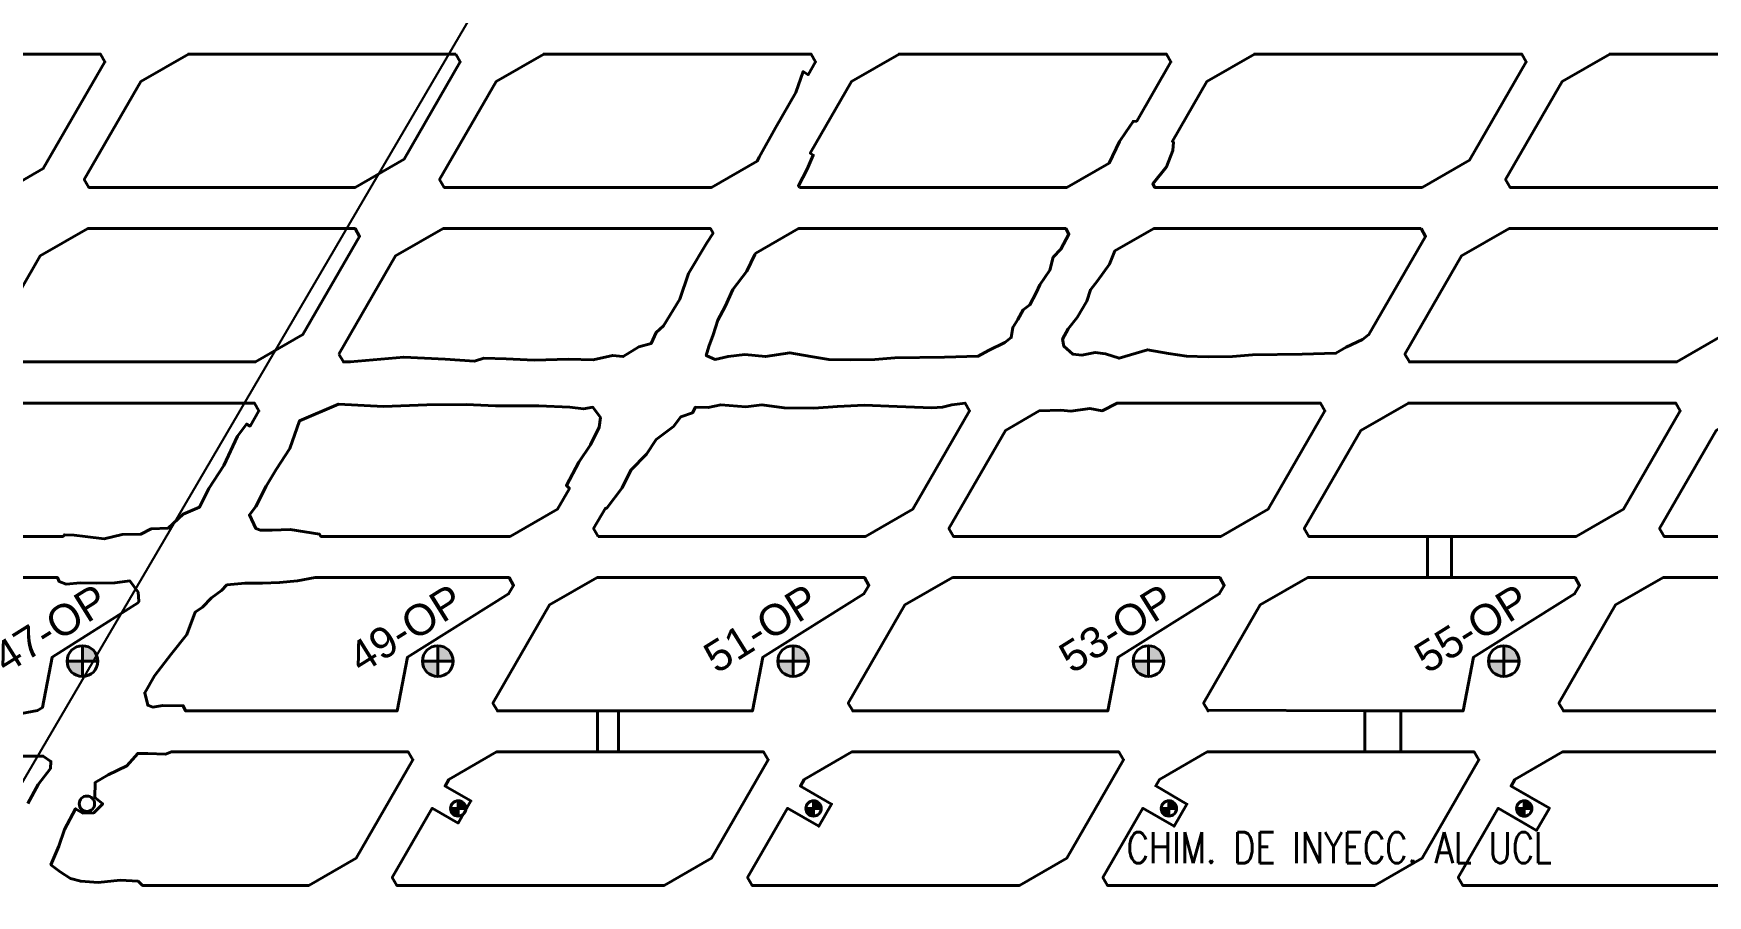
# Model space of a CAD drawing. Header units: millimetres. Extents: x -28 to 1943, y -5245 to 2752.
# Drawn here: x 1528 to 1691.2, y 85.8 to 169.7 of the extents above; entities that cross this region are included whole.
import ezdxf

# ---------------------------------------------------------------- set-up
doc = ezdxf.new("R2010")
doc.units = ezdxf.units.MM
doc.linetypes.add('DASHEDX2', pattern=[1.5, 1, -0.5])
doc.layers.add('167', color=10, linetype='Continuous')
doc.styles.add('1-1500', font='romans.shx', dxfattribs={"width": 0.8, "height": 3.75})
doc.styles.add('DG-T1-473 TO 560$0$Standard', font='arial.ttf')

msp = doc.modelspace()

# ---------------------------------------------------------------- hatches: boundary and pattern name
at = {"lineweight": 40}
h = msp.add_hatch(color=256, dxfattribs=at)
h.paths.add_polyline_path([(1534.314, 108.601, 0.4142136), (1532.814, 110.101), (1532.814, 108.601)])
h.paths.add_polyline_path([(1532.814, 108.601), (1531.314, 108.601, 0.4142136), (1532.814, 107.101)])
h = msp.add_hatch(color=256, dxfattribs=at)
h.paths.add_polyline_path([(1534.314, 108.601, 0.4142136), (1532.814, 110.101), (1532.814, 108.601)])
h.paths.add_polyline_path([(1532.814, 108.601), (1531.314, 108.601, 0.4142136), (1532.814, 107.101)])
h = msp.add_hatch(color=256, dxfattribs=at)
h.paths.add_polyline_path([(1534.314, 108.601, 0.4142136), (1532.814, 110.101), (1532.814, 108.601)])
h.paths.add_polyline_path([(1532.814, 108.601), (1531.314, 108.601, 0.4142136), (1532.814, 107.101)])
h = msp.add_hatch(color=256, dxfattribs=at)
h.paths.add_polyline_path([(1568.955, 108.601, 0.4142136), (1567.455, 110.101), (1567.455, 108.601)])
h.paths.add_polyline_path([(1567.455, 108.601), (1565.955, 108.601, 0.4142136), (1567.455, 107.101)])
h = msp.add_hatch(color=256, dxfattribs=at)
h.paths.add_polyline_path([(1568.955, 108.601, 0.4142136), (1567.455, 110.101), (1567.455, 108.601)])
h.paths.add_polyline_path([(1567.455, 108.601), (1565.955, 108.601, 0.4142136), (1567.455, 107.101)])
h = msp.add_hatch(color=256, dxfattribs=at)
h.paths.add_polyline_path([(1568.955, 108.601, 0.4142136), (1567.455, 110.101), (1567.455, 108.601)])
h.paths.add_polyline_path([(1567.455, 108.601), (1565.955, 108.601, 0.4142136), (1567.455, 107.101)])
h = msp.add_hatch(color=256, dxfattribs=at)
h.paths.add_polyline_path([(1603.596, 108.601, 0.4142136), (1602.096, 110.101), (1602.096, 108.601)])
h.paths.add_polyline_path([(1602.096, 108.601), (1600.596, 108.601, 0.4142136), (1602.096, 107.101)])
h = msp.add_hatch(color=256, dxfattribs=at)
h.paths.add_polyline_path([(1603.596, 108.601, 0.4142136), (1602.096, 110.101), (1602.096, 108.601)])
h.paths.add_polyline_path([(1602.096, 108.601), (1600.596, 108.601, 0.4142136), (1602.096, 107.101)])
h = msp.add_hatch(color=256, dxfattribs=at)
h.paths.add_polyline_path([(1603.596, 108.601, 0.4142136), (1602.096, 110.101), (1602.096, 108.601)])
h.paths.add_polyline_path([(1602.096, 108.601), (1600.596, 108.601, 0.4142136), (1602.096, 107.101)])
h = msp.add_hatch(color=256, dxfattribs=at)
h.paths.add_polyline_path([(1638.237, 108.601, 0.4142136), (1636.737, 110.101), (1636.737, 108.601)])
h.paths.add_polyline_path([(1636.737, 108.601), (1635.237, 108.601, 0.4142136), (1636.737, 107.101)])
h = msp.add_hatch(color=256, dxfattribs=at)
h.paths.add_polyline_path([(1638.237, 108.601, 0.4142136), (1636.737, 110.101), (1636.737, 108.601)])
h.paths.add_polyline_path([(1636.737, 108.601), (1635.237, 108.601, 0.4142136), (1636.737, 107.101)])
h = msp.add_hatch(color=256, dxfattribs=at)
h.paths.add_polyline_path([(1638.237, 108.601, 0.4142136), (1636.737, 110.101), (1636.737, 108.601)])
h.paths.add_polyline_path([(1636.737, 108.601), (1635.237, 108.601, 0.4142136), (1636.737, 107.101)])
h = msp.add_hatch(color=256, dxfattribs=at)
h.paths.add_polyline_path([(1672.878, 108.601, 0.4142136), (1671.378, 110.101), (1671.378, 108.601)])
h.paths.add_polyline_path([(1671.378, 108.601), (1669.878, 108.601, 0.4142136), (1671.378, 107.101)])
h = msp.add_hatch(color=256, dxfattribs=at)
h.paths.add_polyline_path([(1672.878, 108.601, 0.4142136), (1671.378, 110.101), (1671.378, 108.601)])
h.paths.add_polyline_path([(1671.378, 108.601), (1669.878, 108.601, 0.4142136), (1671.378, 107.101)])
h = msp.add_hatch(color=256, dxfattribs=at)
h.paths.add_polyline_path([(1672.878, 108.601, 0.4142136), (1671.378, 110.101), (1671.378, 108.601)])
h.paths.add_polyline_path([(1671.378, 108.601), (1669.878, 108.601, 0.4142136), (1671.378, 107.101)])
h = msp.add_hatch(color=256, dxfattribs=at)
h.paths.add_polyline_path([(1570.195, 94.248, 0.4142136), (1569.445, 94.998), (1569.445, 94.248)])
h.paths.add_polyline_path([(1568.695, 94.248, 0.4142136), (1569.445, 93.498), (1569.445, 94.248)])
h = msp.add_hatch(color=256, dxfattribs=at)
h.paths.add_polyline_path([(1570.195, 94.248, 0.4142136), (1569.445, 94.998), (1569.445, 94.248)])
h.paths.add_polyline_path([(1568.695, 94.248, 0.4142136), (1569.445, 93.498), (1569.445, 94.248)])
h = msp.add_hatch(color=256, dxfattribs=at)
h.paths.add_polyline_path([(1570.195, 94.248, 0.4142136), (1569.445, 94.998), (1569.445, 94.248)])
h.paths.add_polyline_path([(1568.695, 94.248, 0.4142136), (1569.445, 93.498), (1569.445, 94.248)])
h = msp.add_hatch(color=3, dxfattribs=at)
h.paths.add_polyline_path([(1604.836, 94.248, 0.4142136), (1604.086, 94.998), (1604.086, 94.248)])
h.paths.add_polyline_path([(1603.336, 94.248, 0.4142136), (1604.086, 93.498), (1604.086, 94.248)])
h = msp.add_hatch(color=3, dxfattribs=at)
h.paths.add_polyline_path([(1604.836, 94.248, 0.4142136), (1604.086, 94.998), (1604.086, 94.248)])
h.paths.add_polyline_path([(1603.336, 94.248, 0.4142136), (1604.086, 93.498), (1604.086, 94.248)])
h = msp.add_hatch(color=3, dxfattribs=at)
h.paths.add_polyline_path([(1639.477, 94.248, 0.4142136), (1638.727, 94.998), (1638.727, 94.248)])
h.paths.add_polyline_path([(1637.977, 94.248, 0.4142136), (1638.727, 93.498), (1638.727, 94.248)])
h = msp.add_hatch(color=3, dxfattribs=at)
h.paths.add_polyline_path([(1639.477, 94.248, 0.4142136), (1638.727, 94.998), (1638.727, 94.248)])
h.paths.add_polyline_path([(1637.977, 94.248, 0.4142136), (1638.727, 93.498), (1638.727, 94.248)])
h = msp.add_hatch(color=256, dxfattribs=at)
h.paths.add_polyline_path([(1674.118, 94.248, 0.4142136), (1673.368, 94.998), (1673.368, 94.248)])
h.paths.add_polyline_path([(1672.618, 94.248, 0.4142136), (1673.368, 93.498), (1673.368, 94.248)])
h = msp.add_hatch(color=256, dxfattribs=at)
h.paths.add_polyline_path([(1674.118, 94.248, 0.4142136), (1673.368, 94.998), (1673.368, 94.248)])
h.paths.add_polyline_path([(1672.618, 94.248, 0.4142136), (1673.368, 93.498), (1673.368, 94.248)])
h = msp.add_hatch(color=256, dxfattribs=at)
h.paths.add_polyline_path([(1674.118, 94.248, 0.4142136), (1673.368, 94.998), (1673.368, 94.248)])
h.paths.add_polyline_path([(1672.618, 94.248, 0.4142136), (1673.368, 93.498), (1673.368, 94.248)])
h = msp.add_hatch(color=256, dxfattribs=at)
h.paths.add_polyline_path([(1674.118, 94.248, 0.4142136), (1673.368, 94.998), (1673.368, 94.248)])
h.paths.add_polyline_path([(1672.618, 94.248, 0.4142136), (1673.368, 93.498), (1673.368, 94.248)])
h = msp.add_hatch(color=256, dxfattribs=at)
h.paths.add_polyline_path([(1674.118, 94.248, 0.4142136), (1673.368, 94.998), (1673.368, 94.248)])
h.paths.add_polyline_path([(1672.618, 94.248, 0.4142136), (1673.368, 93.498), (1673.368, 94.248)])
h = msp.add_hatch(color=256, dxfattribs=at)
h.paths.add_polyline_path([(1674.118, 94.248, 0.4142136), (1673.368, 94.998), (1673.368, 94.248)])
h.paths.add_polyline_path([(1672.618, 94.248, 0.4142136), (1673.368, 93.498), (1673.368, 94.248)])

# ---------------------------------------------------------------- linework, layer by layer
at = {"color": 7, "lineweight": 40}
for p, q in [((1662.073, 133.748), (1688.133, 133.748)), ((1662.073, 133.748), (1688.133, 133.748)), ((1688.573, 132.985), (1688.094, 132.154)), ((1688.573, 132.985), (1688.094, 132.154)), ((1688.573, 132.985), (1688.094, 132.154)), ((1688.573, 132.985), (1688.094, 132.154)), ((1688.133, 133.748), (1688.573, 132.985)), ((1688.133, 133.748), (1688.573, 132.985)), ((1688.133, 133.748), (1688.573, 132.985)), ((1688.133, 133.748), (1688.573, 132.985)), ((1663.924, 116.748), (1663.924, 120.748)), ((1663.924, 116.748), (1663.924, 120.748)), ((1532.814, 107.101), (1532.814, 110.101)), ((1532.814, 107.101), (1532.814, 110.101)), ((1567.455, 107.101), (1567.455, 110.101)), ((1567.455, 107.101), (1567.455, 110.101)), ((1602.096, 107.101), (1602.096, 110.101)), ((1602.096, 107.101), (1602.096, 110.101)), ((1636.737, 107.101), (1636.737, 110.101)), ((1636.737, 107.101), (1636.737, 110.101)), ((1671.378, 107.101), (1671.378, 110.101)), ((1671.378, 107.101), (1671.378, 110.101)), ((1531.314, 108.601), (1534.314, 108.601)), ((1531.314, 108.601), (1534.314, 108.601)), ((1565.955, 108.601), (1568.955, 108.601)), ((1565.955, 108.601), (1568.955, 108.601)), ((1600.596, 108.601), (1603.596, 108.601)), ((1600.596, 108.601), (1603.596, 108.601)), ((1635.237, 108.601), (1638.237, 108.601)), ((1635.237, 108.601), (1638.237, 108.601)), ((1669.878, 108.601), (1672.878, 108.601)), ((1669.878, 108.601), (1672.878, 108.601)), ((1583.024, 103.748), (1583.024, 99.748)), ((1583.024, 103.748), (1583.024, 99.748)), ((1657.813, 99.748), (1657.813, 103.748)), ((1657.813, 99.748), (1657.813, 103.748)), ((1661.339, 99.748), (1661.339, 103.748)), ((1661.339, 99.748), (1661.339, 103.748)), ((1569.445, 93.498), (1569.445, 94.998)), ((1569.445, 93.498), (1569.445, 94.998)), ((1569.445, 93.498), (1569.445, 94.998)), ((1569.445, 93.498), (1569.445, 94.998)), ((1673.368, 93.498), (1673.368, 94.998)), ((1673.368, 93.498), (1673.368, 94.998)), ((1673.368, 93.498), (1673.368, 94.998)), ((1673.368, 93.498), (1673.368, 94.998)), ((1568.695, 94.248), (1570.195, 94.248)), ((1568.695, 94.248), (1570.195, 94.248)), ((1568.695, 94.248), (1570.195, 94.248)), ((1568.695, 94.248), (1570.195, 94.248)), ((1672.618, 94.248), (1674.118, 94.248)), ((1672.618, 94.248), (1674.118, 94.248)), ((1672.618, 94.248), (1674.118, 94.248)), ((1672.618, 94.248), (1674.118, 94.248))]:
    msp.add_line(p, q, dxfattribs=at)
at = {"color": 3, "linetype": 'Continuous', "lineweight": 40}
for p, q in [((1663.924, 120.748), (1666.27, 120.748)), ((1663.924, 120.748), (1666.27, 120.748)), ((1663.924, 116.748), (1666.27, 116.748)), ((1663.924, 116.748), (1666.27, 116.748)), ((1583.024, 103.748), (1585.072, 103.748)), ((1583.024, 103.748), (1585.072, 103.748)), ((1657.813, 103.748), (1661.339, 103.748)), ((1657.813, 103.748), (1661.339, 103.748)), ((1583.024, 99.748), (1585.072, 99.748)), ((1583.024, 99.748), (1585.072, 99.748)), ((1657.813, 99.748), (1661.339, 99.748)), ((1657.813, 99.748), (1661.339, 99.748)), ((1674.859, 94.831), (1672.088, 96.431)), ((1674.859, 94.831), (1672.088, 96.431)), ((1673.609, 92.666), (1670.838, 94.266)), ((1673.609, 92.666), (1670.838, 94.266))]:
    msp.add_line(p, q, dxfattribs=at)
at = {"color": 3, "lineweight": 40}
for p, q in [((1604.086, 93.498), (1604.086, 94.998)), ((1604.086, 93.498), (1604.086, 94.998)), ((1638.727, 93.498), (1638.727, 94.998)), ((1638.727, 93.498), (1638.727, 94.998)), ((1603.336, 94.248), (1604.836, 94.248)), ((1603.336, 94.248), (1604.836, 94.248)), ((1637.977, 94.248), (1639.477, 94.248)), ((1637.977, 94.248), (1639.477, 94.248))]:
    msp.add_line(p, q, dxfattribs=at)
at = {"color": 252, "linetype": 'DASHEDX2', "lineweight": 15, "ltscale": 2}
msp.add_lwpolyline([(1733.274, 305.715, -0.0000028), (1749.742, 297.605), (1750.366, 298.769), (1751.6, 298.108), (1750.998, 296.986, -0.0000018), (1761.824, 291.654, -0.1479161), (1769.017, 284.934), (1770.182, 285.547), (1770.834, 284.309), (1769.669, 283.695, -0.2291375), (1769.563, 268.892, -0.0000007), (1767.884, 265.483), (1769.055, 264.906), (1768.437, 263.65), (1767.266, 264.227, -0.0000021), (1761.619, 252.762)], format="xyb", dxfattribs=at)
at = {"lineweight": 40}
for points in [[(1525.811, 154.748), (1528.994, 156.586), (1534.998, 166.985), (1534.558, 167.748), (1525.012, 167.748)], [(1525.811, 154.748), (1528.994, 156.586), (1534.998, 166.985), (1534.558, 167.748), (1525.012, 167.748)], [(1568.074, 154.748), (1594.134, 154.748), (1598.577, 157.313), (1598.784, 157.692), (1600.374, 160.561), (1602.357, 163.99), (1603.057, 166.038), (1603.551, 165.722), (1604.28, 166.985), (1603.84, 167.748), (1603.84, 167.748), (1577.78, 167.748), (1573.158, 165.08), (1567.634, 155.511), (1568.074, 154.748), (1568.074, 154.748)], [(1568.074, 154.748), (1594.134, 154.748), (1598.577, 157.313), (1598.784, 157.692), (1600.374, 160.561), (1602.357, 163.99), (1603.057, 166.038), (1603.551, 165.722), (1604.28, 166.985), (1603.84, 167.748), (1603.84, 167.748), (1577.78, 167.748), (1573.158, 165.08), (1567.634, 155.511), (1568.074, 154.748), (1568.074, 154.748)], [(1602.715, 154.748), (1602.715, 154.748), (1602.715, 154.748), (1602.614, 154.923), (1603.462, 156.541), (1604.06, 157.908), (1603.759, 158.082), (1607.799, 165.08), (1612.421, 167.748), (1612.421, 167.748), (1638.481, 167.748), (1638.921, 166.985), (1635.586, 161.208), (1635.233, 161.191), (1634.519, 160.123), (1633.925, 159.213), (1632.9, 157.129), (1628.775, 154.748), (1602.715, 154.748)], [(1602.715, 154.748), (1602.715, 154.748), (1602.715, 154.748), (1602.614, 154.923), (1603.462, 156.541), (1604.06, 157.908), (1603.759, 158.082), (1607.799, 165.08), (1612.421, 167.748), (1612.421, 167.748), (1638.481, 167.748), (1638.921, 166.985), (1635.586, 161.208), (1635.233, 161.191), (1634.519, 160.123), (1633.925, 159.213), (1632.9, 157.129), (1628.775, 154.748), (1602.715, 154.748)], [(1663.416, 154.748), (1663.416, 154.748), (1668.038, 157.416), (1673.562, 166.985), (1673.122, 167.748), (1647.062, 167.748), (1642.44, 165.08), (1639.078, 159.256), (1639.171, 159.149), (1639.113, 158.356), (1638.478, 156.763), (1637.158, 155.091), (1637.356, 154.748), (1663.416, 154.748)], [(1663.416, 154.748), (1663.416, 154.748), (1668.038, 157.416), (1673.562, 166.985), (1673.122, 167.748), (1647.062, 167.748), (1642.44, 165.08), (1639.078, 159.256), (1639.171, 159.149), (1639.113, 158.356), (1638.478, 156.763), (1637.158, 155.091), (1637.356, 154.748), (1663.416, 154.748)], [(1523.178, 138.511), (1528.702, 148.08), (1533.324, 150.748), (1559.384, 150.748), (1559.824, 149.985), (1554.3, 140.416), (1549.678, 137.748), (1523.618, 137.748), (1523.178, 138.511)], [(1523.178, 138.511), (1528.702, 148.08), (1533.324, 150.748), (1559.384, 150.748), (1559.824, 149.985), (1554.3, 140.416), (1549.678, 137.748), (1523.618, 137.748), (1523.178, 138.511)], [(1602.606, 150.748), (1602.606, 150.748), (1598.447, 148.347), (1598.372, 148.224), (1597.571, 146.594), (1596.21, 144.799), (1595.482, 143.153), (1594.763, 141.827), (1594.308, 140.391), (1593.872, 139.242), (1593.63, 138.368), (1594.484, 137.99), (1595.759, 138.295), (1597.387, 138.461), (1599.396, 138.279), (1601.782, 138.638), (1603.832, 138.288), (1605.581, 138.003), (1607.699, 137.95), (1610.067, 137.998), (1611.997, 138.14), (1616.847, 138.21), (1620.139, 138.299), (1621.134, 138.879), (1622.729, 139.639), (1623.357, 140.123), (1623.503, 141.109), (1624.005, 141.892), (1624.53, 142.834), (1625.169, 143.311), (1625.8, 144.48), (1626.153, 145.248), (1627.111, 146.7), (1627.454, 147.954), (1628.186, 148.753), (1628.981, 150.203), (1628.666, 150.748), (1602.606, 150.748), (1602.606, 150.748)], [(1602.606, 150.748), (1602.606, 150.748), (1598.447, 148.347), (1598.372, 148.224), (1597.571, 146.594), (1596.21, 144.799), (1595.482, 143.153), (1594.763, 141.827), (1594.308, 140.391), (1593.872, 139.242), (1593.63, 138.368), (1594.484, 137.99), (1595.759, 138.295), (1597.387, 138.461), (1599.396, 138.279), (1601.782, 138.638), (1603.832, 138.288), (1605.581, 138.003), (1607.699, 137.95), (1610.067, 137.998), (1611.997, 138.14), (1616.847, 138.21), (1620.139, 138.299), (1621.134, 138.879), (1622.729, 139.639), (1623.357, 140.123), (1623.503, 141.109), (1624.005, 141.892), (1624.53, 142.834), (1625.169, 143.311), (1625.8, 144.48), (1626.153, 145.248), (1627.111, 146.7), (1627.454, 147.954), (1628.186, 148.753), (1628.981, 150.203), (1628.666, 150.748), (1602.606, 150.748), (1602.606, 150.748)], [(1663.307, 150.748), (1637.247, 150.748), (1633.469, 148.567), (1632.93, 147.264), (1631.763, 145.648), (1631.07, 144.782), (1630.714, 143.666), (1629.777, 142.087), (1628.919, 140.986), (1628.357, 139.962), (1628.485, 139.282), (1629.373, 138.507), (1630.235, 138.422), (1631.531, 138.68), (1632.535, 138.552), (1633.866, 138.11), (1636.648, 138.932), (1638.698, 138.581), (1640.447, 138.297), (1642.565, 138.244), (1644.933, 138.292), (1646.863, 138.434), (1651.713, 138.504), (1655.005, 138.593), (1656, 139.173), (1657.595, 139.932), (1658.223, 140.416), (1663.747, 149.985), (1663.307, 150.748)], [(1663.307, 150.748), (1637.247, 150.748), (1633.469, 148.567), (1632.93, 147.264), (1631.763, 145.648), (1631.07, 144.782), (1630.714, 143.666), (1629.777, 142.087), (1628.919, 140.986), (1628.357, 139.962), (1628.485, 139.282), (1629.373, 138.507), (1630.235, 138.422), (1631.531, 138.68), (1632.535, 138.552), (1633.866, 138.11), (1636.648, 138.932), (1638.698, 138.581), (1640.447, 138.297), (1642.565, 138.244), (1644.933, 138.292), (1646.863, 138.434), (1651.713, 138.504), (1655.005, 138.593), (1656, 139.173), (1657.595, 139.932), (1658.223, 140.416), (1663.747, 149.985), (1663.307, 150.748)], [(1671.888, 150.748), (1671.888, 150.748), (1667.266, 148.08), (1661.742, 138.511), (1662.182, 137.748), (1688.242, 137.748), (1692.864, 140.416), (1698.388, 149.985), (1697.948, 150.748), (1671.888, 150.748)], [(1671.888, 150.748), (1671.888, 150.748), (1667.266, 148.08), (1661.742, 138.511), (1662.182, 137.748), (1688.242, 137.748), (1692.864, 140.416), (1698.388, 149.985), (1697.948, 150.748), (1671.888, 150.748)], [(1513.803, 120.748), (1513.803, 120.748), (1513.363, 121.511), (1518.887, 131.08), (1523.509, 133.748), (1549.569, 133.748), (1550.009, 132.985), (1549.152, 131.5), (1548.812, 131.696), (1547.916, 130.523), (1546.595, 127.664), (1545.125, 125.434), (1544.217, 123.589), (1542.617, 122.91), (1541.167, 121.559), (1539.511, 121.489), (1538.492, 120.959), (1536.677, 120.933), (1534.918, 120.522), (1533.06, 120.759), (1532.004, 120.868), (1531.049, 120.913), (1530.929, 120.748), (1513.803, 120.748)], [(1513.803, 120.748), (1513.803, 120.748), (1513.363, 121.511), (1518.887, 131.08), (1523.509, 133.748), (1549.569, 133.748), (1550.009, 132.985), (1549.152, 131.5), (1548.812, 131.696), (1547.916, 130.523), (1546.595, 127.664), (1545.125, 125.434), (1544.217, 123.589), (1542.617, 122.91), (1541.167, 121.559), (1539.511, 121.489), (1538.492, 120.959), (1536.677, 120.933), (1534.918, 120.522), (1533.06, 120.759), (1532.004, 120.868), (1531.049, 120.913), (1530.929, 120.748), (1513.803, 120.748)], [(1583.085, 120.748), (1583.085, 120.748), (1582.645, 121.511), (1583.794, 123.501), (1583.886, 123.483), (1585.417, 125.47), (1586.259, 127.201), (1587.793, 128.778), (1588.749, 130.185), (1590.421, 131.448), (1591.161, 132.391), (1592.283, 132.786), (1592.561, 133.329), (1593.797, 133.32), (1595.062, 133.562), (1597.476, 133.388), (1599.053, 133.566), (1601.234, 133.278), (1604.111, 133.247), (1606.413, 133.416), (1609.018, 133.533), (1612.23, 133.412), (1615.607, 133.273), (1616.66, 133.334), (1617.573, 133.572), (1618.851, 133.748), (1619.291, 132.985), (1613.767, 123.416), (1609.145, 120.748), (1583.085, 120.748)], [(1583.085, 120.748), (1583.085, 120.748), (1582.645, 121.511), (1583.794, 123.501), (1583.886, 123.483), (1585.417, 125.47), (1586.259, 127.201), (1587.793, 128.778), (1588.749, 130.185), (1590.421, 131.448), (1591.161, 132.391), (1592.283, 132.786), (1592.561, 133.329), (1593.797, 133.32), (1595.062, 133.562), (1597.476, 133.388), (1599.053, 133.566), (1601.234, 133.278), (1604.111, 133.247), (1606.413, 133.416), (1609.018, 133.533), (1612.23, 133.412), (1615.607, 133.273), (1616.66, 133.334), (1617.573, 133.572), (1618.851, 133.748), (1619.291, 132.985), (1613.767, 123.416), (1609.145, 120.748), (1583.085, 120.748)], [(1617.726, 120.748), (1643.786, 120.748), (1648.408, 123.416), (1653.932, 132.985), (1653.492, 133.748), (1633.692, 133.746), (1632.235, 132.988), (1631.023, 133.229), (1629.178, 132.947), (1628.208, 133.036), (1626.091, 132.974), (1622.81, 131.08), (1617.286, 121.511), (1617.726, 120.748), (1617.726, 120.748)], [(1617.726, 120.748), (1643.786, 120.748), (1648.408, 123.416), (1653.932, 132.985), (1653.492, 133.748), (1633.692, 133.746), (1632.235, 132.988), (1631.023, 133.229), (1629.178, 132.947), (1628.208, 133.036), (1626.091, 132.974), (1622.81, 131.08), (1617.286, 121.511), (1617.726, 120.748), (1617.726, 120.748)], [(1666.27, 120.748), (1678.427, 120.748), (1683.049, 123.416), (1688.573, 132.985), (1688.133, 133.748), (1662.073, 133.748), (1657.451, 131.08), (1651.927, 121.511), (1652.367, 120.748), (1663.924, 120.748)], [(1666.27, 120.748), (1678.427, 120.748), (1683.049, 123.416), (1688.573, 132.985), (1688.133, 133.748), (1662.073, 133.748), (1657.451, 131.08), (1651.927, 121.511), (1652.367, 120.748), (1663.924, 120.748)], [(1701.717, 120.748), (1713.068, 120.748), (1717.69, 123.416), (1723.214, 132.985), (1722.774, 133.748), (1696.714, 133.748), (1692.092, 131.08), (1686.568, 121.511), (1687.008, 120.748), (1697.263, 120.748)], [(1701.717, 120.748), (1713.068, 120.748), (1717.69, 123.416), (1723.214, 132.985), (1722.774, 133.748), (1696.714, 133.748), (1692.092, 131.08), (1686.568, 121.511), (1687.008, 120.748), (1697.263, 120.748)], [(1666.27, 116.748), (1666.27, 120.748)], [(1666.27, 116.748), (1666.27, 120.748)], [(1555.5, 116.748), (1553.767, 116.418), (1552.032, 116.257), (1550.354, 116.184), (1548.671, 116.2), (1546.9, 116.032), (1546.382, 115.478), (1545.391, 114.778), (1544.509, 113.867), (1543.807, 113.361), (1542.993, 111.195), (1541.466, 109.287), (1539.833, 107.168), (1538.884, 105.524), (1539.184, 104.301), (1539.674, 104.12), (1540.65, 104.283), (1542.645, 104.25), (1542.861, 103.748), (1563.481, 103.748), (1563.481, 103.748), (1564.501, 108.996), (1574.356, 115.154), (1574.835, 115.985), (1574.395, 116.748), (1555.5, 116.748)], [(1555.5, 116.748), (1553.767, 116.418), (1552.032, 116.257), (1550.354, 116.184), (1548.671, 116.2), (1546.9, 116.032), (1546.382, 115.478), (1545.391, 114.778), (1544.509, 113.867), (1543.807, 113.361), (1542.993, 111.195), (1541.466, 109.287), (1539.833, 107.168), (1538.884, 105.524), (1539.184, 104.301), (1539.674, 104.12), (1540.65, 104.283), (1542.645, 104.25), (1542.861, 103.748), (1563.481, 103.748), (1563.481, 103.748), (1564.501, 108.996), (1574.356, 115.154), (1574.835, 115.985), (1574.395, 116.748), (1555.5, 116.748)], [(1583.024, 103.748), (1573.27, 103.748), (1572.83, 104.511), (1578.354, 114.08), (1582.976, 116.748), (1582.976, 116.748), (1609.036, 116.748), (1609.476, 115.985), (1608.997, 115.154), (1599.142, 108.996), (1598.122, 103.748), (1585.072, 103.748)], [(1583.024, 103.748), (1573.27, 103.748), (1572.83, 104.511), (1578.354, 114.08), (1582.976, 116.748), (1582.976, 116.748), (1609.036, 116.748), (1609.476, 115.985), (1608.997, 115.154), (1599.142, 108.996), (1598.122, 103.748), (1585.072, 103.748)], [(1617.617, 116.748), (1643.677, 116.748), (1644.117, 115.985), (1643.638, 115.154), (1633.783, 108.996), (1632.763, 103.748), (1632.763, 103.748), (1607.911, 103.748), (1607.471, 104.511), (1612.995, 114.08), (1617.617, 116.748), (1617.617, 116.748)], [(1617.617, 116.748), (1643.677, 116.748), (1644.117, 115.985), (1643.638, 115.154), (1633.783, 108.996), (1632.763, 103.748), (1632.763, 103.748), (1607.911, 103.748), (1607.471, 104.511), (1612.995, 114.08), (1617.617, 116.748), (1617.617, 116.748)], [(1657.813, 103.748), (1642.517, 103.81), (1642.552, 103.748), (1642.112, 104.511), (1647.636, 114.08), (1652.258, 116.748), (1663.924, 116.748)], [(1657.813, 103.748), (1642.517, 103.81), (1642.552, 103.748), (1642.112, 104.511), (1647.636, 114.08), (1652.258, 116.748), (1663.924, 116.748)], [(1661.339, 103.748), (1667.404, 103.748), (1668.424, 108.996), (1678.279, 115.154), (1678.758, 115.985), (1678.318, 116.748), (1666.27, 116.748)], [(1661.339, 103.748), (1667.404, 103.748), (1668.424, 108.996), (1678.279, 115.154), (1678.758, 115.985), (1678.318, 116.748), (1666.27, 116.748)], [(1692.055, 103.748), (1677.194, 103.748), (1676.753, 104.511), (1682.277, 114.08), (1686.899, 116.748), (1697.263, 116.748)], [(1692.055, 103.748), (1677.194, 103.748), (1676.753, 104.511), (1682.277, 114.08), (1686.899, 116.748), (1697.263, 116.748)], [(1585.072, 99.748), (1585.072, 103.748)], [(1585.072, 99.748), (1585.072, 103.748)], [(1585.072, 99.748), (1599.221, 99.748), (1599.661, 98.985), (1594.137, 89.416), (1589.515, 86.748), (1563.456, 86.748), (1563.015, 87.511), (1566.915, 94.266), (1569.426, 92.816), (1570.676, 94.981), (1568.165, 96.431), (1568.539, 97.08), (1573.161, 99.748), (1583.024, 99.748)], [(1585.072, 99.748), (1599.221, 99.748), (1599.661, 98.985), (1594.137, 89.416), (1589.515, 86.748), (1563.456, 86.748), (1563.015, 87.511), (1566.915, 94.266), (1569.426, 92.816), (1570.676, 94.981), (1568.165, 96.431), (1568.539, 97.08), (1573.161, 99.748), (1583.024, 99.748)], [(1633.862, 99.748), (1633.862, 99.748), (1634.302, 98.985), (1628.778, 89.416), (1624.156, 86.748), (1598.097, 86.748), (1597.656, 87.511), (1601.556, 94.266), (1604.587, 92.516), (1605.837, 94.681), (1602.806, 96.431), (1603.18, 97.08), (1607.802, 99.748), (1633.862, 99.748)], [(1633.862, 99.748), (1633.862, 99.748), (1634.302, 98.985), (1628.778, 89.416), (1624.156, 86.748), (1598.097, 86.748), (1597.656, 87.511), (1601.556, 94.266), (1604.587, 92.516), (1605.837, 94.681), (1602.806, 96.431), (1603.18, 97.08), (1607.802, 99.748), (1633.862, 99.748)], [(1661.339, 99.748), (1668.503, 99.748), (1668.944, 98.985), (1663.419, 89.416), (1658.797, 86.748), (1632.738, 86.748), (1632.297, 87.511), (1636.197, 94.266), (1639.228, 92.516), (1640.478, 94.681), (1637.452, 96.441), (1637.821, 97.08), (1642.443, 99.748), (1657.813, 99.748)], [(1661.339, 99.748), (1668.503, 99.748), (1668.944, 98.985), (1663.419, 89.416), (1658.797, 86.748), (1632.738, 86.748), (1632.297, 87.511), (1636.197, 94.266), (1639.228, 92.516), (1640.478, 94.681), (1637.452, 96.441), (1637.821, 97.08), (1642.443, 99.748), (1657.813, 99.748)], [(1693.78, 99.748), (1703.144, 99.748), (1703.585, 98.985), (1698.06, 89.416), (1693.438, 86.748), (1667.379, 86.748), (1666.938, 87.511), (1670.838, 94.266), (1674.569, 92.112), (1675.819, 94.277), (1672.088, 96.431), (1672.462, 97.08), (1677.084, 99.748), (1692.055, 99.748)], [(1693.78, 99.748), (1703.144, 99.748), (1703.585, 98.985), (1698.06, 89.416), (1693.438, 86.748), (1667.379, 86.748), (1666.938, 87.511), (1670.838, 94.266), (1674.569, 92.112), (1675.819, 94.277), (1672.088, 96.431), (1672.462, 97.08), (1677.084, 99.748), (1692.055, 99.748)], [(1526.925, 99.34), (1528.971, 99.358), (1529.732, 98.832), (1529.707, 98.15), (1528.485, 96.573), (1527.5, 94.725)], [(1526.925, 99.34), (1528.971, 99.358), (1529.732, 98.832), (1529.707, 98.15), (1528.485, 96.573), (1527.5, 94.725)]]:
    msp.add_lwpolyline(points, dxfattribs=at)
for points in [[(1569.199, 167.748), (1569.639, 166.985), (1564.165, 157.502), (1559.394, 154.748), (1533.433, 154.748), (1532.993, 155.511), (1538.517, 165.08), (1543.139, 167.748)], [(1569.199, 167.748), (1569.639, 166.985), (1564.165, 157.502), (1559.394, 154.748), (1533.433, 154.748), (1532.993, 155.511), (1538.517, 165.08), (1543.139, 167.748)], [(1681.703, 167.748), (1681.703, 167.748), (1677.081, 165.08), (1671.557, 155.511), (1671.997, 154.748), (1671.997, 154.748), (1698.057, 154.748), (1702.679, 157.416), (1708.203, 166.985), (1707.763, 167.748)], [(1681.703, 167.748), (1681.703, 167.748), (1677.081, 165.08), (1671.557, 155.511), (1671.997, 154.748), (1671.997, 154.748), (1698.057, 154.748), (1702.679, 157.416), (1708.203, 166.985), (1707.763, 167.748)], [(1557.819, 138.511), (1558.259, 137.748), (1558.924, 137.748), (1564.136, 138.221), (1568.158, 138.021), (1571.021, 137.822), (1571.955, 138.124), (1574.119, 138.046), (1576.853, 137.919), (1580.227, 138.025), (1582.61, 137.951), (1584.487, 138.392), (1585.51, 138.272), (1587.036, 139.219), (1588.242, 139.546), (1588.742, 140.632), (1589.456, 141.26), (1591.037, 143.856), (1591.898, 146.382), (1593.669, 149.357), (1594.284, 150.3), (1594.025, 150.748), (1567.965, 150.748), (1563.343, 148.08)], [(1557.819, 138.511), (1558.259, 137.748), (1558.924, 137.748), (1564.136, 138.221), (1568.158, 138.021), (1571.021, 137.822), (1571.955, 138.124), (1574.119, 138.046), (1576.853, 137.919), (1580.227, 138.025), (1582.61, 137.951), (1584.487, 138.392), (1585.51, 138.272), (1587.036, 139.219), (1588.242, 139.546), (1588.742, 140.632), (1589.456, 141.26), (1591.037, 143.856), (1591.898, 146.382), (1593.669, 149.357), (1594.284, 150.3), (1594.025, 150.748), (1567.965, 150.748), (1563.343, 148.08)], [(1574.504, 120.748), (1556.051, 120.748), (1555.912, 120.984), (1553.073, 121.417), (1551.291, 121.364), (1550.179, 121.373), (1549.699, 121.531), (1549.081, 122.85), (1549.705, 123.66), (1550.711, 125.658), (1551.711, 127.259), (1553.027, 129.301), (1553.956, 131.996), (1557.759, 133.636), (1562.175, 133.412), (1566.392, 133.57), (1570.22, 133.614), (1573.065, 133.483), (1577.308, 133.471), (1580.333, 133.328), (1581.66, 133.184), (1582.583, 133.334), (1583.302, 132.335), (1583.195, 131.389), (1582.333, 129.677), (1581.212, 127.999), (1579.991, 125.725), (1580.29, 125.433), (1579.126, 123.416)], [(1574.504, 120.748), (1556.051, 120.748), (1555.912, 120.984), (1553.073, 121.417), (1551.291, 121.364), (1550.179, 121.373), (1549.699, 121.531), (1549.081, 122.85), (1549.705, 123.66), (1550.711, 125.658), (1551.711, 127.259), (1553.027, 129.301), (1553.956, 131.996), (1557.759, 133.636), (1562.175, 133.412), (1566.392, 133.57), (1570.22, 133.614), (1573.065, 133.483), (1577.308, 133.471), (1580.333, 133.328), (1581.66, 133.184), (1582.583, 133.334), (1583.302, 132.335), (1583.195, 131.389), (1582.333, 129.677), (1581.212, 127.999), (1579.991, 125.725), (1580.29, 125.433), (1579.126, 123.416)], [(1538.262, 114.325), (1529.86, 108.996), (1528.905, 104.082), (1528.423, 103.782), (1525.825, 103.308), (1524.522, 103.592), (1522.677, 103.748), (1503.988, 103.748), (1503.548, 104.511), (1509.072, 114.08), (1513.694, 116.748), (1513.694, 116.748), (1530.363, 116.748), (1530.551, 116.351), (1531.236, 116.101), (1532.634, 116.241), (1534.184, 116.196), (1535.955, 116.221), (1537.436, 116.422), (1538.241, 115.335), (1538.317, 114.439)], [(1538.262, 114.325), (1529.86, 108.996), (1528.905, 104.082), (1528.423, 103.782), (1525.825, 103.308), (1524.522, 103.592), (1522.677, 103.748), (1503.988, 103.748), (1503.548, 104.511), (1509.072, 114.08), (1513.694, 116.748), (1513.694, 116.748), (1530.363, 116.748), (1530.551, 116.351), (1531.236, 116.101), (1532.634, 116.241), (1534.184, 116.196), (1535.955, 116.221), (1537.436, 116.422), (1538.241, 115.335), (1538.317, 114.439)], [(1539.175, 99.605), (1538.204, 99.603), (1537.951, 99.317), (1537.121, 98.406), (1535.309, 97.531), (1534.036, 96.762), (1534.016, 95.329), (1534.793, 94.699), (1533.934, 93.826), (1532.834, 93.8), (1532.142, 94.219), (1531.065, 92.185), (1530.521, 90.583), (1529.741, 88.756), (1530.65, 88.073), (1531.66, 87.438), (1532.64, 87.153), (1534.338, 87.041), (1536.479, 87.245), (1538.233, 87.149), (1538.679, 86.748), (1554.874, 86.748), (1559.496, 89.416), (1565.02, 98.985), (1564.58, 99.748), (1541.485, 99.748), (1540.921, 99.549)], [(1539.175, 99.605), (1538.204, 99.603), (1537.951, 99.317), (1537.121, 98.406), (1535.309, 97.531), (1534.036, 96.762), (1534.016, 95.329), (1534.793, 94.699), (1533.934, 93.826), (1532.834, 93.8), (1532.142, 94.219), (1531.065, 92.185), (1530.521, 90.583), (1529.741, 88.756), (1530.65, 88.073), (1531.66, 87.438), (1532.64, 87.153), (1534.338, 87.041), (1536.479, 87.245), (1538.233, 87.149), (1538.679, 86.748), (1554.874, 86.748), (1559.496, 89.416), (1565.02, 98.985), (1564.58, 99.748), (1541.485, 99.748), (1540.921, 99.549)]]:
    msp.add_lwpolyline(points, close=True, dxfattribs=at)
for centre, radius in [((1532.814, 108.601), 1.5), ((1567.455, 108.601), 1.5), ((1602.096, 108.601), 1.5), ((1636.737, 108.601), 1.5), ((1671.378, 108.601), 1.5), ((1533.248, 94.707), 0.75), ((1569.445, 94.248), 0.75), ((1604.086, 94.248), 0.75), ((1638.727, 94.248), 0.75), ((1673.368, 94.247), 0.75)]:
    msp.add_circle(centre, radius, dxfattribs=at)
at = {"color": 3, "lineweight": 40}
for centre in [(1604.086, 94.248), (1638.727, 94.248)]:
    msp.add_circle(centre, 0.75, dxfattribs=at)
at = {"layer": '167'}
msp.add_lwpolyline([(793.984, -747.719), (1288.758, -747.718), (1347.109, -646.658), (1351.609, -644.06), (1383.259, -644.06), (1805.194, 86.748), (1770.861, 87.511), (1838.66, 204.944), (1646.978, 301.627), (1521.565, 87.697), (1424.451, 87.511), (1164.8, -363.75), (913.868, -363.748), (890.119, -410.232), (793.984, -747.719)], close=True, dxfattribs=at)

# ---------------------------------------------------------------- texts
at = {"linetype": 'Continuous', "style": 'DG-T1-473 TO 560$0$Standard'}
for s, p in [('47-OP', (1525.346, 107.314)), ('49-OP', (1559.987, 107.314)), ('51-OP', (1594.628, 107.314)), ('53-OP', (1629.269, 107.314)), ('55-OP', (1663.91, 107.314))]:
    msp.add_text(s, height=3, rotation=32, dxfattribs=at).set_placement(p)
at = {"style": '1-1500', "width": 0.8}
msp.add_text('CHIM. DE INYECC. AL UCL', height=3, dxfattribs=at).set_placement((1634.619, 88.924))

doc.saveas('drawing.dxf')
